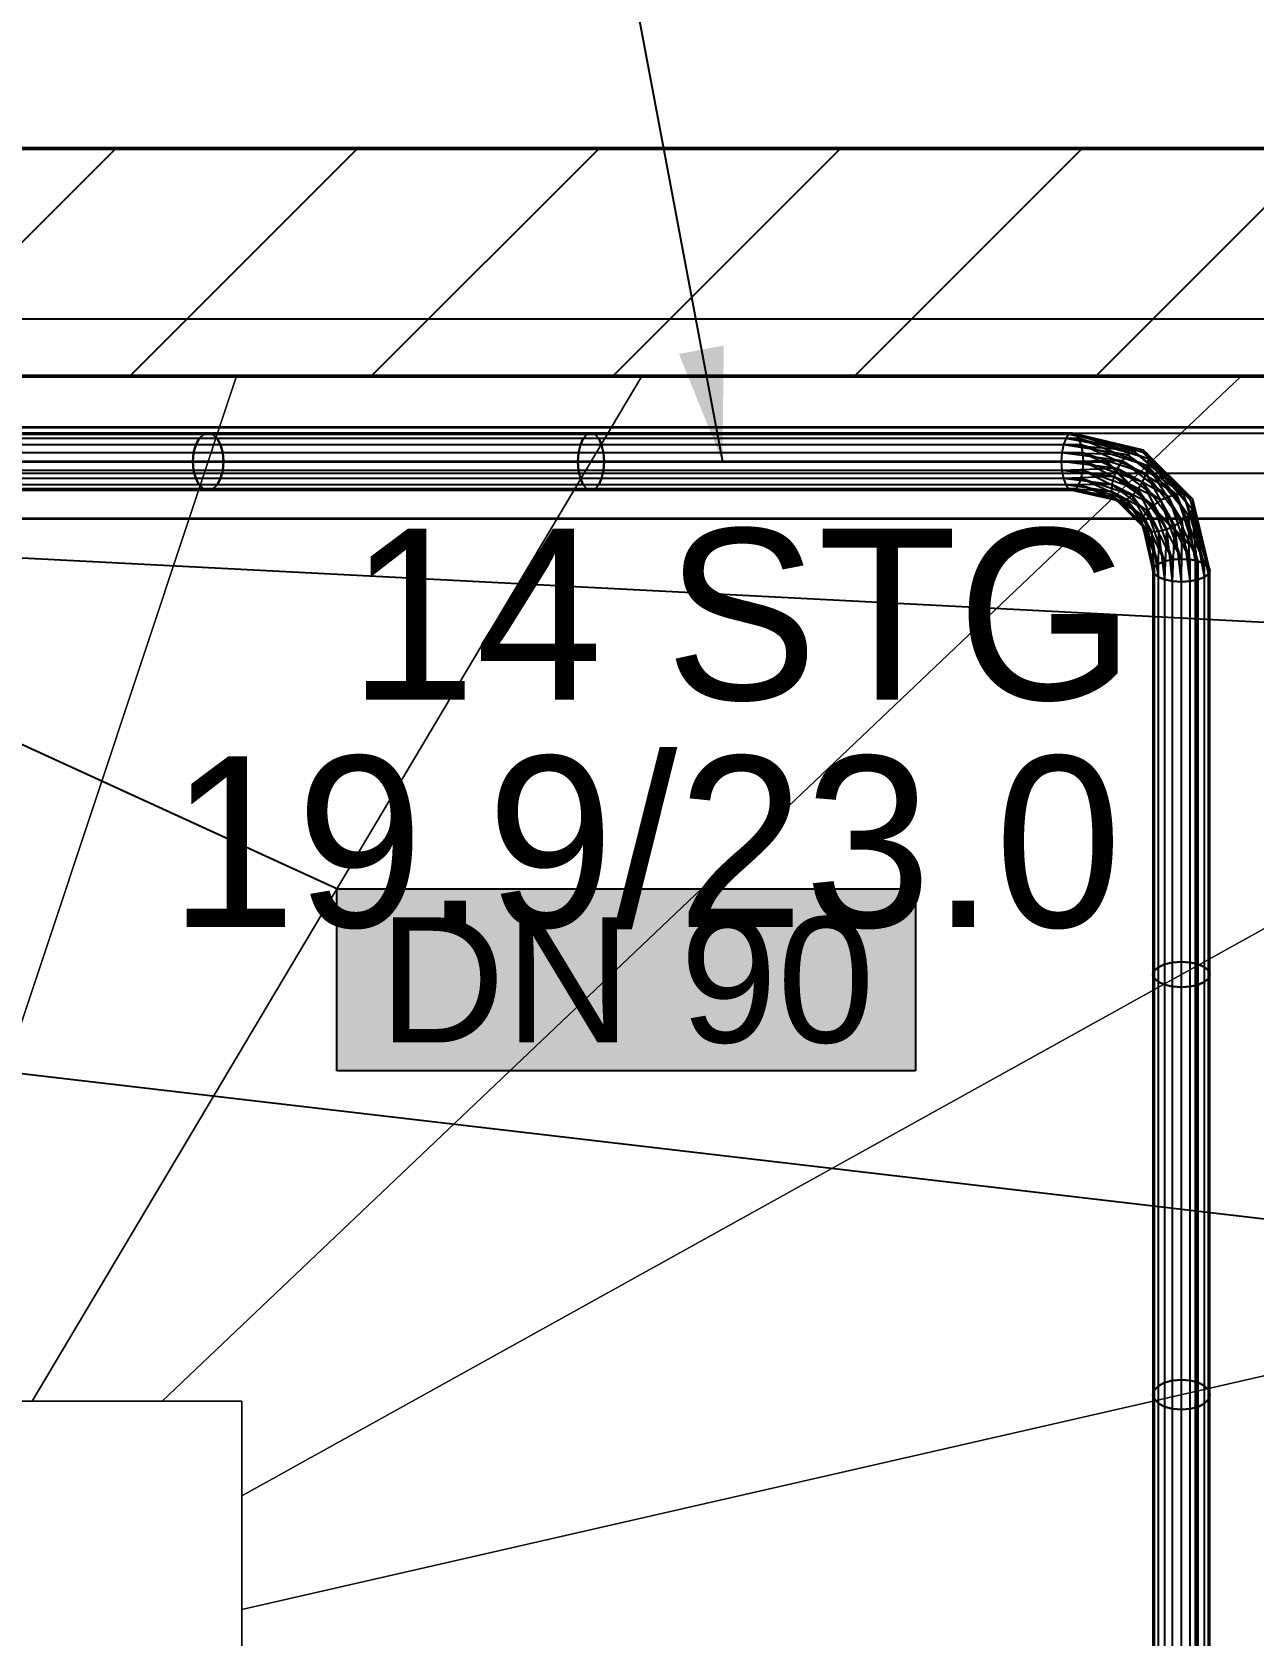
# Model space of a CAD drawing. Extents: x 0 to 756, y -25 to 420.
# Drawn here: x 369.92 to 391.38, y 237.46 to 265.62 of the extents above; entities that cross this region are included whole.
import ezdxf
from ezdxf.lldxf.tags import DXFTag

# ---------------------------------------------------------------- set-up
doc = ezdxf.new("R2010")
doc.units = 0
doc.layers.get('0').update_dxf_attribs({"lineweight": 25})
doc.layers.get('DEFPOINTS').update_dxf_attribs({"lineweight": 25})
for name, color, linetype, lineweight, true_color in [('A_Geschossdecke', 7, 'Continuous', 25, 0x008080), ('L_Abluft', 2, 'Continuous', 35, 0xffff00), ('S_Schmutzwasser', 7, 'Continuous', 35, 0x808040)]:
    doc.layers.add(name, color=color, linetype=linetype, lineweight=lineweight, true_color=true_color)
for name, color, linetype, lineweight in [('A_Innenwand', 7, 'Continuous', 25), ('Allgemein03', 7, 'Continuous', 25), ('L_Text', 7, 'Continuous', 25), ('Standard', 7, 'Continuous', 25), ('Treppe', 7, 'Continuous', 13), ('Wand Holz nicht tragend', 7, 'Continuous', 13), ('Wand Holz tragend', 7, 'Continuous', 13), ('X_Text', 7, 'Continuous', 25)]:
    doc.layers.add(name, color=color, linetype=linetype, lineweight=lineweight)
doc.styles.get("Standard").update_dxf_attribs({"font": 'arial.ttf'})
tags = doc.linetypes.add('STRICHPUNKT2', pattern=[12.7, 6.35, -3.175, 0, -3.175]).pattern_tags.tags
tags[10:11] = [DXFTag(74, 4), DXFTag(75, 0), DXFTag(340, '0'), DXFTag(46, 0.0), DXFTag(50, 0.0), DXFTag(44, 0.0), DXFTag(45, 0.0)]
tags[8:9] = [DXFTag(74, 4), DXFTag(75, 0), DXFTag(340, '0'), DXFTag(46, 0.0), DXFTag(50, 0.0), DXFTag(44, 0.0), DXFTag(45, 0.0)]
tags[6:7] = [DXFTag(74, 4), DXFTag(75, 0), DXFTag(340, '0'), DXFTag(46, 0.0), DXFTag(50, 0.0), DXFTag(44, 0.0), DXFTag(45, 0.0)]
tags[4:5] = [DXFTag(74, 4), DXFTag(75, 0), DXFTag(340, '0'), DXFTag(46, 0.0), DXFTag(50, 0.0), DXFTag(44, 0.0), DXFTag(45, 0.0)]

# ---------------------------------------------------------------- blocks, each defined once
blk = doc.blocks.new('Referenz-A01I5YBJIE')
at = {"layer": 'Allgemein03', "color": 0, "lineweight": -2}
blk.add_line((359.007, 263.578), (391.607, 263.578), dxfattribs=at)
at = {"layer": 'DEFPOINTS', "color": 0, "linetype": 'Continuous', "lineweight": -2, "ltscale": 0.25}
blk.add_line((373.607, 241.578), (373.607, 241.578), dxfattribs=at)
blk.add_line((373.607, 241.578), (373.607, 241.578), dxfattribs=at)
at = {"layer": 'Standard', "color": 0, "lineweight": -2}
for p, q in [((372.93, 258.553), (366.62, 258.553)), ((373.013, 258.578), (366.71, 258.578)), ((373.096, 258.553), (366.8, 258.553)), ((372.93, 258.553), (372.855, 258.482)), ((372.855, 258.482), (372.93, 258.553)), ((373.013, 258.578), (372.93, 258.553)), ((372.93, 258.553), (373.013, 258.578)), ((379.666, 258.553), (372.93, 258.553)), ((379.737, 258.578), (373.013, 258.578)), ((373.013, 258.578), (373.096, 258.553)), ((373.096, 258.553), (373.013, 258.578)), ((379.808, 258.553), (373.096, 258.553)), ((373.096, 258.553), (373.172, 258.482)), ((373.172, 258.482), (373.096, 258.553)), ((379.666, 258.553), (379.602, 258.482)), ((379.602, 258.482), (379.666, 258.553)), ((379.737, 258.578), (379.666, 258.553)), ((379.666, 258.553), (379.737, 258.578)), ((388.131, 258.553), (379.666, 258.553)), ((379.737, 258.578), (379.808, 258.553)), ((388.191, 258.578), (379.737, 258.578)), ((379.808, 258.553), (379.737, 258.578)), ((379.808, 258.553), (379.872, 258.482)), ((388.251, 258.553), (379.808, 258.553)), ((379.872, 258.482), (379.808, 258.553)), ((388.131, 258.553), (388.077, 258.482)), ((388.191, 258.578), (388.131, 258.553)), ((389.443, 258.279), (388.131, 258.553)), ((389.363, 258.294), (388.131, 258.553)), ((388.251, 258.553), (388.191, 258.578)), ((389.5, 258.22), (388.191, 258.578)), ((389.443, 258.279), (388.191, 258.578)), ((388.305, 258.482), (388.251, 258.553)), ((389.527, 258.124), (388.251, 258.553)), ((389.5, 258.22), (388.251, 258.553)), ((372.795, 258.372), (366.474, 258.372)), ((372.855, 258.482), (366.539, 258.482)), ((373.172, 258.482), (366.882, 258.482)), ((373.231, 258.372), (366.946, 258.372)), ((372.795, 258.372), (372.757, 258.232)), ((372.757, 258.232), (372.795, 258.372)), ((372.855, 258.482), (372.795, 258.372)), ((372.795, 258.372), (372.855, 258.482)), ((379.551, 258.372), (372.795, 258.372)), ((379.602, 258.482), (372.855, 258.482)), ((379.872, 258.482), (373.172, 258.482)), ((373.172, 258.482), (373.231, 258.372)), ((373.231, 258.372), (373.172, 258.482)), ((379.923, 258.372), (373.231, 258.372)), ((373.231, 258.372), (373.269, 258.232)), ((373.269, 258.232), (373.231, 258.372)), ((379.551, 258.372), (379.519, 258.232)), ((379.519, 258.232), (379.551, 258.372)), ((379.602, 258.482), (379.551, 258.372)), ((379.551, 258.372), (379.602, 258.482)), ((388.034, 258.372), (379.551, 258.372)), ((388.077, 258.482), (379.602, 258.482)), ((379.872, 258.482), (379.923, 258.372)), ((388.305, 258.482), (379.872, 258.482)), ((379.923, 258.372), (379.872, 258.482)), ((379.923, 258.372), (379.956, 258.232)), ((388.348, 258.372), (379.923, 258.372)), ((379.956, 258.232), (379.923, 258.372)), ((388.034, 258.372), (388.007, 258.232)), ((388.077, 258.482), (388.034, 258.372)), ((389.267, 258.266), (388.034, 258.372)), ((389.166, 258.195), (388.034, 258.372)), ((389.363, 258.294), (388.077, 258.482)), ((389.267, 258.266), (388.077, 258.482)), ((388.348, 258.372), (388.305, 258.482)), ((389.523, 258), (388.305, 258.482)), ((389.527, 258.124), (388.305, 258.482)), ((388.375, 258.232), (388.348, 258.372)), ((389.488, 257.861), (388.348, 258.372)), ((389.523, 258), (388.348, 258.372)), ((389.267, 258.266), (389.166, 258.195)), ((389.363, 258.294), (389.267, 258.266)), ((390.248, 257.474), (389.267, 258.266)), ((390.152, 257.502), (389.267, 258.266)), ((390.248, 257.474), (389.363, 258.294)), ((389.363, 258.294), (390.307, 257.417)), ((389.443, 258.279), (389.363, 258.294)), ((389.5, 258.22), (389.443, 258.279)), ((390.307, 257.417), (389.443, 258.279)), ((389.443, 258.279), (390.323, 257.336)), ((372.744, 258.078), (366.419, 258.078)), ((372.757, 258.232), (366.433, 258.232)), ((373.269, 258.232), (366.988, 258.232)), ((373.283, 258.078), (367.002, 258.078)), ((372.757, 258.232), (372.744, 258.078)), ((372.744, 258.078), (372.757, 258.232)), ((372.744, 258.078), (372.757, 257.923)), ((379.508, 258.078), (372.744, 258.078)), ((372.757, 257.923), (372.744, 258.078)), ((379.519, 258.232), (372.757, 258.232)), ((379.956, 258.232), (373.269, 258.232)), ((373.269, 258.232), (373.283, 258.078)), ((373.283, 258.078), (373.269, 258.232)), ((373.283, 258.078), (373.269, 257.923)), ((373.269, 257.923), (373.283, 258.078)), ((379.967, 258.078), (373.283, 258.078)), ((379.519, 258.232), (379.508, 258.078)), ((379.508, 258.078), (379.519, 258.232)), ((379.508, 258.078), (379.519, 257.923)), ((387.997, 258.078), (379.508, 258.078)), ((379.519, 257.923), (379.508, 258.078)), ((388.007, 258.232), (379.519, 258.232)), ((379.956, 258.232), (379.967, 258.078)), ((388.375, 258.232), (379.956, 258.232)), ((379.967, 258.078), (379.956, 258.232)), ((379.967, 258.078), (379.956, 257.923)), ((379.956, 257.923), (379.967, 258.078)), ((388.385, 258.078), (379.967, 258.078)), ((388.007, 258.232), (387.997, 258.078)), ((389.068, 258.09), (387.997, 258.078)), ((387.997, 258.078), (388.007, 257.923)), ((388.983, 257.96), (387.997, 258.078)), ((389.166, 258.195), (388.007, 258.232)), ((389.068, 258.09), (388.007, 258.232)), ((388.385, 258.078), (388.375, 258.232)), ((389.425, 257.719), (388.375, 258.232)), ((389.488, 257.861), (388.375, 258.232)), ((388.375, 257.923), (388.385, 258.078)), ((389.34, 257.589), (388.385, 258.078)), ((389.425, 257.719), (388.385, 258.078)), ((389.068, 258.09), (388.983, 257.96)), ((389.166, 258.195), (389.068, 258.09)), ((390.028, 257.498), (389.068, 258.09)), ((389.888, 257.462), (389.068, 258.09)), ((390.152, 257.502), (389.166, 258.195)), ((390.028, 257.498), (389.166, 258.195)), ((389.488, 257.861), (389.523, 258)), ((389.527, 258.124), (389.5, 258.22)), ((390.295, 257.24), (389.5, 258.22)), ((390.323, 257.336), (389.5, 258.22)), ((389.523, 258), (389.527, 258.124)), ((390.12, 257.039), (389.523, 258)), ((390.225, 257.138), (389.523, 258)), ((390.225, 257.138), (389.527, 258.124)), ((390.295, 257.24), (389.527, 258.124)), ((372.757, 257.923), (366.433, 257.923)), ((372.795, 257.784), (366.474, 257.784)), ((373.231, 257.784), (366.946, 257.784)), ((373.269, 257.923), (366.988, 257.923)), ((372.757, 257.923), (372.795, 257.784)), ((379.519, 257.923), (372.757, 257.923)), ((372.795, 257.784), (372.757, 257.923)), ((372.795, 257.784), (372.855, 257.673)), ((379.551, 257.784), (372.795, 257.784)), ((372.855, 257.673), (372.795, 257.784)), ((373.231, 257.784), (373.172, 257.673)), ((373.172, 257.673), (373.231, 257.784)), ((373.269, 257.923), (373.231, 257.784)), ((373.231, 257.784), (373.269, 257.923)), ((379.923, 257.784), (373.231, 257.784)), ((379.956, 257.923), (373.269, 257.923)), ((379.519, 257.923), (379.551, 257.784)), ((388.007, 257.923), (379.519, 257.923)), ((379.551, 257.784), (379.519, 257.923)), ((379.551, 257.784), (379.602, 257.673)), ((388.034, 257.784), (379.551, 257.784)), ((379.602, 257.673), (379.551, 257.784)), ((379.923, 257.784), (379.872, 257.673)), ((379.872, 257.673), (379.923, 257.784)), ((379.956, 257.923), (379.923, 257.784)), ((379.923, 257.784), (379.956, 257.923)), ((388.348, 257.784), (379.923, 257.784)), ((388.375, 257.923), (379.956, 257.923)), ((388.983, 257.96), (388.007, 257.923)), ((388.007, 257.923), (388.034, 257.784)), ((388.92, 257.818), (388.007, 257.923)), ((388.92, 257.818), (388.034, 257.784)), ((388.034, 257.784), (388.077, 257.673)), ((388.885, 257.679), (388.034, 257.784)), ((388.305, 257.673), (388.348, 257.784)), ((388.348, 257.784), (388.375, 257.923)), ((389.14, 257.414), (388.348, 257.784)), ((389.242, 257.484), (388.348, 257.784)), ((389.242, 257.484), (388.375, 257.923)), ((389.34, 257.589), (388.375, 257.923)), ((388.92, 257.818), (388.885, 257.679)), ((388.983, 257.96), (388.92, 257.818)), ((389.747, 257.399), (388.92, 257.818)), ((389.617, 257.314), (388.92, 257.818)), ((389.888, 257.462), (388.983, 257.96)), ((389.747, 257.399), (388.983, 257.96)), ((389.34, 257.589), (389.425, 257.719)), ((389.425, 257.719), (389.488, 257.861)), ((389.849, 256.891), (389.425, 257.719)), ((389.99, 256.954), (389.425, 257.719)), ((389.99, 256.954), (389.488, 257.861)), ((390.12, 257.039), (389.488, 257.861)), ((372.855, 257.673), (366.539, 257.673)), ((372.93, 257.602), (366.62, 257.602)), ((366.71, 257.578), (373.013, 257.578)), ((373.096, 257.602), (366.8, 257.602)), ((373.172, 257.673), (366.882, 257.673)), ((372.855, 257.673), (372.93, 257.602)), ((379.602, 257.673), (372.855, 257.673)), ((372.93, 257.602), (372.855, 257.673)), ((372.93, 257.602), (373.013, 257.578)), ((379.666, 257.602), (372.93, 257.602)), ((373.013, 257.578), (372.93, 257.602)), ((373.096, 257.602), (373.013, 257.578)), ((373.013, 257.578), (373.096, 257.602)), ((373.013, 257.578), (379.737, 257.578)), ((373.172, 257.673), (373.096, 257.602)), ((373.096, 257.602), (373.172, 257.673)), ((379.808, 257.602), (373.096, 257.602)), ((379.872, 257.673), (373.172, 257.673)), ((379.602, 257.673), (379.666, 257.602)), ((388.077, 257.673), (379.602, 257.673)), ((379.666, 257.602), (379.602, 257.673)), ((379.666, 257.602), (379.737, 257.578)), ((388.131, 257.602), (379.666, 257.602)), ((379.737, 257.578), (379.666, 257.602)), ((379.808, 257.602), (379.737, 257.578)), ((379.737, 257.578), (379.808, 257.602)), ((379.737, 257.578), (388.191, 257.578)), ((379.872, 257.673), (379.808, 257.602)), ((379.808, 257.602), (379.872, 257.673)), ((388.251, 257.602), (379.808, 257.602)), ((388.305, 257.673), (379.872, 257.673)), ((388.885, 257.679), (388.077, 257.673)), ((388.077, 257.673), (388.131, 257.602)), ((388.881, 257.555), (388.077, 257.673)), ((388.131, 257.602), (388.191, 257.578)), ((388.881, 257.555), (388.131, 257.602)), ((388.908, 257.459), (388.131, 257.602)), ((388.191, 257.578), (388.251, 257.602)), ((388.191, 257.578), (388.965, 257.4)), ((388.908, 257.459), (388.191, 257.578)), ((388.251, 257.602), (388.305, 257.673)), ((388.965, 257.4), (388.251, 257.602)), ((389.045, 257.385), (388.251, 257.602)), ((389.045, 257.385), (388.305, 257.673)), ((389.14, 257.414), (388.305, 257.673)), ((388.885, 257.679), (388.881, 257.555)), ((388.881, 257.555), (388.908, 257.459)), ((389.512, 257.216), (388.881, 257.555)), ((389.442, 257.113), (388.881, 257.555)), ((389.617, 257.314), (388.885, 257.679)), ((389.512, 257.216), (388.885, 257.679)), ((388.908, 257.459), (388.965, 257.4)), ((389.442, 257.113), (388.908, 257.459)), ((389.414, 257.017), (388.908, 257.459)), ((389.045, 257.385), (389.14, 257.414)), ((389.14, 257.414), (389.242, 257.484)), ((389.489, 256.88), (389.14, 257.414)), ((389.585, 256.852), (389.14, 257.414)), ((389.242, 257.484), (389.34, 257.589)), ((389.585, 256.852), (389.242, 257.484)), ((389.709, 256.856), (389.242, 257.484)), ((389.709, 256.856), (389.34, 257.589)), ((389.849, 256.891), (389.34, 257.589)), ((389.888, 257.462), (389.747, 257.399)), ((390.028, 257.498), (389.888, 257.462)), ((390.401, 256.329), (389.888, 257.462)), ((390.262, 256.357), (389.888, 257.462)), ((390.152, 257.502), (390.028, 257.498)), ((390.512, 256.285), (390.028, 257.498)), ((390.401, 256.329), (390.028, 257.498)), ((390.248, 257.474), (390.152, 257.502)), ((390.583, 256.229), (390.152, 257.502)), ((390.512, 256.285), (390.152, 257.502)), ((390.307, 257.417), (390.248, 257.474)), ((390.607, 256.168), (390.248, 257.474)), ((390.583, 256.229), (390.248, 257.474)), ((390.323, 257.336), (390.307, 257.417)), ((390.583, 256.106), (390.307, 257.417)), ((390.607, 256.168), (390.307, 257.417)), ((388.965, 257.4), (389.045, 257.385)), ((388.965, 257.4), (389.43, 256.937)), ((389.414, 257.017), (388.965, 257.4)), ((389.43, 256.937), (389.045, 257.385)), ((389.489, 256.88), (389.045, 257.385)), ((389.512, 257.216), (389.442, 257.113)), ((389.617, 257.314), (389.512, 257.216)), ((389.953, 256.357), (389.512, 257.216)), ((389.813, 256.329), (389.512, 257.216)), ((389.747, 257.399), (389.617, 257.314)), ((390.107, 256.367), (389.617, 257.314)), ((389.953, 256.357), (389.617, 257.314)), ((390.262, 256.357), (389.747, 257.399)), ((390.107, 256.367), (389.747, 257.399)), ((390.12, 257.039), (390.225, 257.138)), ((390.225, 257.138), (390.295, 257.24)), ((390.262, 255.979), (390.225, 257.138)), ((390.401, 256.007), (390.225, 257.138)), ((390.295, 257.24), (390.323, 257.336)), ((390.401, 256.007), (390.295, 257.24)), ((390.512, 256.051), (390.295, 257.24)), ((390.512, 256.051), (390.323, 257.336)), ((390.583, 256.106), (390.323, 257.336)), ((389.442, 257.113), (389.414, 257.017)), ((389.414, 257.017), (389.43, 256.937)), ((389.703, 256.285), (389.414, 257.017)), ((389.632, 256.229), (389.414, 257.017)), ((389.43, 256.937), (389.489, 256.88)), ((389.43, 256.937), (389.607, 256.168)), ((389.632, 256.229), (389.43, 256.937)), ((389.813, 256.329), (389.442, 257.113)), ((389.703, 256.285), (389.442, 257.113)), ((389.489, 256.88), (389.585, 256.852)), ((389.607, 256.168), (389.489, 256.88)), ((389.632, 256.106), (389.489, 256.88)), ((389.585, 256.852), (389.709, 256.856)), ((389.632, 256.106), (389.585, 256.852)), ((389.703, 256.051), (389.585, 256.852)), ((389.703, 256.051), (389.709, 256.856)), ((389.709, 256.856), (389.849, 256.891)), ((389.813, 256.007), (389.709, 256.856)), ((389.813, 256.007), (389.849, 256.891)), ((389.849, 256.891), (389.99, 256.954)), ((389.953, 255.979), (389.849, 256.891)), ((389.953, 255.979), (389.99, 256.954)), ((389.99, 256.954), (390.12, 257.039)), ((390.107, 255.969), (389.99, 256.954)), ((390.107, 255.969), (390.12, 257.039)), ((390.262, 255.979), (390.12, 257.039)), ((389.703, 256.285), (389.632, 256.229)), ((389.632, 256.229), (389.703, 256.285)), ((389.813, 256.329), (389.703, 256.285)), ((389.703, 256.285), (389.813, 256.329)), ((389.703, 249.202), (389.703, 256.285)), ((389.953, 256.357), (389.813, 256.329)), ((389.813, 256.329), (389.953, 256.357)), ((389.813, 249.252), (389.813, 256.329)), ((390.107, 256.367), (389.953, 256.357)), ((389.953, 256.357), (390.107, 256.367)), ((389.953, 249.283), (389.953, 256.357)), ((390.262, 256.357), (390.107, 256.367)), ((390.107, 249.294), (390.107, 256.367)), ((390.107, 256.367), (390.262, 256.357)), ((390.401, 256.329), (390.262, 256.357)), ((390.262, 249.283), (390.262, 256.357)), ((390.262, 256.357), (390.401, 256.329)), ((390.512, 256.285), (390.401, 256.329)), ((390.401, 249.252), (390.401, 256.329)), ((390.401, 256.329), (390.512, 256.285)), ((390.583, 256.229), (390.512, 256.285)), ((390.512, 249.202), (390.512, 256.285)), ((390.512, 256.285), (390.583, 256.229)), ((389.632, 256.229), (389.607, 256.168)), ((389.607, 256.168), (389.632, 256.229)), ((389.632, 256.106), (389.607, 256.168)), ((389.607, 256.168), (389.607, 249.071)), ((389.607, 256.168), (389.632, 256.106)), ((389.632, 249.14), (389.632, 256.229)), ((389.632, 249.003), (389.632, 256.106)), ((389.703, 256.051), (389.632, 256.106)), ((389.632, 256.106), (389.703, 256.051)), ((389.703, 248.941), (389.703, 256.051)), ((389.813, 256.007), (389.703, 256.051)), ((389.703, 256.051), (389.813, 256.007)), ((389.813, 248.891), (389.813, 256.007)), ((389.953, 255.979), (389.813, 256.007)), ((389.813, 256.007), (389.953, 255.979)), ((390.401, 256.007), (390.262, 255.979)), ((390.262, 255.979), (390.401, 256.007)), ((390.512, 256.051), (390.401, 256.007)), ((390.401, 256.007), (390.512, 256.051)), ((390.401, 248.891), (390.401, 256.007)), ((390.583, 256.106), (390.512, 256.051)), ((390.512, 256.051), (390.583, 256.106)), ((390.512, 248.941), (390.512, 256.051)), ((390.607, 256.168), (390.583, 256.229)), ((390.583, 249.14), (390.583, 256.229)), ((390.583, 256.229), (390.607, 256.168)), ((390.607, 256.168), (390.583, 256.106)), ((390.583, 256.106), (390.607, 256.168)), ((390.583, 249.003), (390.583, 256.106)), ((390.607, 249.071), (390.607, 256.168)), ((389.953, 248.86), (389.953, 255.979)), ((390.107, 255.969), (389.953, 255.979)), ((389.953, 255.979), (390.107, 255.969)), ((390.262, 255.979), (390.107, 255.969)), ((390.107, 255.969), (390.262, 255.979)), ((390.107, 248.849), (390.107, 255.969)), ((390.262, 248.86), (390.262, 255.979)), ((389.813, 249.252), (389.703, 249.202)), ((389.703, 249.202), (389.813, 249.252)), ((389.953, 249.283), (389.813, 249.252)), ((389.813, 249.252), (389.953, 249.283)), ((389.813, 241.905), (389.813, 249.252)), ((390.107, 249.294), (389.953, 249.283)), ((389.953, 249.283), (390.107, 249.294)), ((389.953, 241.942), (389.953, 249.283)), ((390.262, 249.283), (390.107, 249.294)), ((390.107, 241.955), (390.107, 249.294)), ((390.107, 249.294), (390.262, 249.283)), ((390.401, 249.252), (390.262, 249.283)), ((390.262, 241.942), (390.262, 249.283)), ((390.262, 249.283), (390.401, 249.252)), ((390.512, 249.202), (390.401, 249.252)), ((390.401, 241.905), (390.401, 249.252)), ((390.401, 249.252), (390.512, 249.202)), ((389.632, 249.14), (389.607, 249.071)), ((389.607, 249.071), (389.632, 249.14)), ((389.632, 249.003), (389.607, 249.071)), ((389.607, 249.071), (389.607, 241.694)), ((389.607, 249.071), (389.632, 249.003)), ((389.703, 249.202), (389.632, 249.14)), ((389.632, 249.14), (389.703, 249.202)), ((389.632, 241.774), (389.632, 249.14)), ((389.632, 241.613), (389.632, 249.003)), ((389.703, 248.941), (389.632, 249.003)), ((389.632, 249.003), (389.703, 248.941)), ((389.703, 241.847), (389.703, 249.202)), ((390.583, 249.14), (390.512, 249.202)), ((390.512, 241.847), (390.512, 249.202)), ((390.512, 249.202), (390.583, 249.14)), ((390.583, 249.003), (390.512, 248.941)), ((390.512, 248.941), (390.583, 249.003)), ((390.607, 249.071), (390.583, 249.14)), ((390.583, 241.774), (390.583, 249.14)), ((390.583, 249.14), (390.607, 249.071)), ((390.607, 249.071), (390.583, 249.003)), ((390.583, 249.003), (390.607, 249.071)), ((390.583, 241.613), (390.583, 249.003)), ((390.607, 241.694), (390.607, 249.071)), ((389.703, 241.541), (389.703, 248.941)), ((389.813, 248.891), (389.703, 248.941)), ((389.703, 248.941), (389.813, 248.891)), ((389.813, 241.483), (389.813, 248.891)), ((389.953, 248.86), (389.813, 248.891)), ((389.813, 248.891), (389.953, 248.86)), ((389.953, 241.446), (389.953, 248.86)), ((390.107, 248.849), (389.953, 248.86)), ((389.953, 248.86), (390.107, 248.849)), ((390.262, 248.86), (390.107, 248.849)), ((390.107, 248.849), (390.262, 248.86)), ((390.107, 241.433), (390.107, 248.849)), ((390.401, 248.891), (390.262, 248.86)), ((390.262, 248.86), (390.401, 248.891)), ((390.262, 241.446), (390.262, 248.86)), ((390.512, 248.941), (390.401, 248.891)), ((390.401, 248.891), (390.512, 248.941)), ((390.401, 241.483), (390.401, 248.891)), ((390.512, 241.541), (390.512, 248.941)), ((389.953, 241.942), (389.813, 241.905)), ((389.813, 241.905), (389.953, 241.942)), ((390.107, 241.955), (389.953, 241.942)), ((389.953, 241.942), (390.107, 241.955)), ((389.953, 235.671), (389.953, 241.942)), ((390.262, 241.942), (390.107, 241.955)), ((390.107, 235.686), (390.107, 241.955)), ((390.107, 241.955), (390.262, 241.942)), ((390.401, 241.905), (390.262, 241.942)), ((390.262, 235.671), (390.262, 241.942)), ((390.262, 241.942), (390.401, 241.905)), ((389.632, 241.774), (389.607, 241.694)), ((389.607, 241.694), (389.632, 241.774)), ((389.632, 241.613), (389.607, 241.694)), ((389.607, 241.694), (389.607, 235.378)), ((389.607, 241.694), (389.632, 241.613)), ((389.703, 241.847), (389.632, 241.774)), ((389.632, 241.774), (389.703, 241.847)), ((389.632, 235.473), (389.632, 241.774)), ((389.813, 241.905), (389.703, 241.847)), ((389.703, 241.847), (389.813, 241.905)), ((389.703, 235.559), (389.703, 241.847)), ((389.813, 235.627), (389.813, 241.905)), ((390.512, 241.847), (390.401, 241.905)), ((390.401, 235.627), (390.401, 241.905)), ((390.401, 241.905), (390.512, 241.847)), ((390.583, 241.774), (390.512, 241.847)), ((390.512, 235.559), (390.512, 241.847)), ((390.512, 241.847), (390.583, 241.774)), ((390.607, 241.694), (390.583, 241.774)), ((390.583, 235.473), (390.583, 241.774)), ((390.583, 241.774), (390.607, 241.694)), ((390.607, 241.694), (390.583, 241.613)), ((390.583, 241.613), (390.607, 241.694)), ((390.607, 235.378), (390.607, 241.694)), ((389.632, 235.283), (389.632, 241.613)), ((389.703, 241.541), (389.632, 241.613)), ((389.632, 241.613), (389.703, 241.541)), ((389.703, 235.197), (389.703, 241.541)), ((389.813, 241.483), (389.703, 241.541)), ((389.703, 241.541), (389.813, 241.483)), ((389.813, 235.128), (389.813, 241.483)), ((389.953, 241.446), (389.813, 241.483)), ((389.813, 241.483), (389.953, 241.446)), ((389.953, 235.085), (389.953, 241.446)), ((390.107, 241.433), (389.953, 241.446)), ((389.953, 241.446), (390.107, 241.433)), ((390.262, 241.446), (390.107, 241.433)), ((390.107, 241.433), (390.262, 241.446)), ((390.107, 235.069), (390.107, 241.433)), ((390.401, 241.483), (390.262, 241.446)), ((390.262, 241.446), (390.401, 241.483)), ((390.262, 235.085), (390.262, 241.446)), ((390.512, 241.541), (390.401, 241.483)), ((390.401, 241.483), (390.512, 241.541)), ((390.401, 235.128), (390.401, 241.483)), ((390.583, 241.613), (390.512, 241.541)), ((390.512, 241.541), (390.583, 241.613)), ((390.512, 235.197), (390.512, 241.541)), ((390.583, 235.283), (390.583, 241.613))]:
    blk.add_line(p, q, dxfattribs=at)
at = {"layer": 'Standard', "color": 0, "lineweight": 13}
for p, q in [((324.607, 241.578), (373.607, 241.578)), ((373.607, 241.578), (373.607, 230.778))]:
    blk.add_line(p, q, dxfattribs=at)
at = {"layer": 'Treppe', "color": 0}
for p, q in [((373.513, 259.578), (366.869, 259.578)), ((366.869, 259.578), (373.513, 259.578)), ((367.518, 241.578), (373.513, 259.578)), ((373.513, 259.578), (367.518, 241.578)), ((373.513, 259.578), (367.518, 241.578)), ((367.518, 241.578), (373.513, 259.578)), ((369.921, 241.578), (380.63, 259.578)), ((380.63, 259.578), (369.921, 241.578)), ((380.63, 259.578), (369.921, 241.578)), ((369.921, 241.578), (380.63, 259.578)), ((372.207, 241.578), (391.154, 259.578)), ((391.154, 259.578), (372.207, 241.578)), ((391.154, 259.578), (372.207, 241.578)), ((372.207, 241.578), (391.154, 259.578)), ((373.513, 259.578), (373.513, 259.578)), ((380.63, 259.578), (373.513, 259.578)), ((373.513, 259.578), (380.63, 259.578)), ((373.513, 259.578), (373.513, 259.578)), ((380.63, 259.578), (380.63, 259.578)), ((391.154, 259.578), (380.63, 259.578)), ((380.63, 259.578), (391.154, 259.578)), ((380.63, 259.578), (380.63, 259.578)), ((391.154, 259.578), (391.154, 259.578)), ((391.607, 259.578), (391.154, 259.578)), ((391.154, 259.578), (391.607, 259.578)), ((391.154, 259.578), (391.154, 259.578)), ((373.607, 239.916), (391.607, 249.904)), ((391.607, 249.904), (373.607, 239.916)), ((391.607, 249.904), (373.607, 239.916)), ((373.607, 239.916), (391.607, 249.904)), ((373.607, 237.919), (391.607, 242.037)), ((391.607, 242.037), (373.607, 237.919)), ((391.607, 242.037), (373.607, 237.919)), ((373.607, 237.919), (391.607, 242.037)), ((367.518, 241.578), (369.921, 241.578)), ((369.921, 241.578), (367.518, 241.578)), ((369.921, 241.578), (369.921, 241.578)), ((369.921, 241.578), (372.207, 241.578)), ((372.207, 241.578), (369.921, 241.578)), ((369.921, 241.578), (369.921, 241.578)), ((372.207, 241.578), (372.207, 241.578)), ((372.207, 241.578), (373.607, 241.578)), ((373.607, 241.578), (372.207, 241.578)), ((372.207, 241.578), (372.207, 241.578)), ((373.607, 241.578), (373.607, 239.916)), ((373.607, 239.916), (373.607, 241.578)), ((373.607, 241.578), (373.607, 241.578)), ((373.607, 239.916), (373.607, 239.916)), ((373.607, 239.916), (373.607, 237.919)), ((373.607, 237.919), (373.607, 239.916)), ((373.607, 239.916), (373.607, 239.916)), ((373.607, 237.919), (373.607, 237.919)), ((373.607, 237.919), (373.607, 235.378)), ((373.607, 235.378), (373.607, 237.919)), ((373.607, 237.919), (373.607, 237.919))]:
    blk.add_line(p, q, dxfattribs=at)
at = {"layer": 'Wand Holz nicht tragend', "color": 0, "lineweight": 50}
for p, q in [((391.607, 263.578), (300.607, 263.578)), ((300.607, 263.578), (391.607, 263.578)), ((300.607, 259.578), (391.607, 259.578)), ((391.607, 259.578), (300.607, 259.578))]:
    blk.add_line(p, q, dxfattribs=at)
at = {"layer": 'Wand Holz tragend', "color": 0, "lineweight": -2, "char_height": 3, "attachment_point": 1}
for s, insert in [('{\\fPosterama Text Light;14}', (375.481, 256.899)), ('{\\fPosterama Text Light;STG}', (381.042, 256.899)), ('{\\fPosterama Text Light;19.9/23.0}', (372.33, 252.905))]:
    blk.add_mtext(s, dxfattribs=dict(at, insert=insert))
blk = doc.blocks.new('Wand-A01I5YCVIE', base_point=(296.607, 259.578))
at = {"color": 0, "linetype": 'ByBlock', "lineweight": -2, "ltscale": 0.25}
for p, q in [((391.607, 263.578), (296.607, 263.578)), ((391.607, 259.578), (300.607, 259.578))]:
    blk.add_line(p, q, dxfattribs=at)
at = {"color": 0, "lineweight": -2}
for p, q in [((371.392, 263.578), (367.392, 259.578)), ((375.635, 263.578), (371.635, 259.578)), ((379.878, 263.578), (375.878, 259.578)), ((384.12, 263.578), (380.12, 259.578)), ((388.363, 263.578), (384.363, 259.578)), ((391.607, 262.579), (388.606, 259.578))]:
    blk.add_line(p, q, dxfattribs=at)
blk = doc.blocks.new('Bauteilbeschriftung-A01I5YDVIE', base_point=(366.007, 243.927))
at = {"color": 0, "linetype": 'ByBlock', "lineweight": -2, "ltscale": 0.25}
blk.add_line((407.573, 254.427), (366.007, 256.578), dxfattribs=at)
blk = doc.blocks.new('Wickelfalzrohr-A01I5YFVIE', base_point=(367.607, 257.078))
at = {"color": 0, "linetype": 'ByBlock', "lineweight": -2, "ltscale": 0.35}
for p, q in [((400.294, 258.678), (367.607, 258.678)), ((367.607, 258.209), (367.607, 258.678)), ((400.294, 258.209), (400.294, 258.678)), ((367.607, 257.546), (367.607, 258.209)), ((400.294, 257.546), (400.294, 258.209)), ((367.607, 257.078), (367.607, 257.546)), ((400.294, 257.078), (400.294, 257.546)), ((367.607, 257.078), (400.294, 257.078))]:
    blk.add_line(p, q, dxfattribs=at)
at = {"color": 0, "linetype": 'STRICHPUNKT2', "lineweight": 25, "ltscale": 0.25}
blk.add_line((367.607, 257.878), (400.294, 257.878), dxfattribs=at)
blk = doc.blocks.new('Bauteilbeschriftung-A01I5YJXIE', base_point=(366.828, 239.408))
at = {"color": 0, "linetype": 'ByBlock', "lineweight": -2, "ltscale": 0.25}
blk.add_line((407.555, 242.908), (366.828, 247.669), dxfattribs=at)
blk = doc.blocks.new('Bauteilbeschriftung-A01I5YKVIE', base_point=(366.728, 247.378))
at = {"color": 0, "linetype": 'ByBlock', "lineweight": -2, "ltscale": 0.25}
blk.add_line((375.275, 250.578), (366.728, 254.488), dxfattribs=at)
at = {"color": 0, "lineweight": -2}
for p, q in [((375.275, 250.578), (385.438, 250.578)), ((375.275, 247.378), (375.275, 250.578)), ((385.438, 250.578), (385.438, 247.378)), ((385.438, 247.378), (375.275, 247.378))]:
    blk.add_line(p, q, dxfattribs=at)
at = {"color": 0, "linetype": 'ByBlock', "lineweight": -2, "ltscale": 0.25}
for points in [[(368.713, 254.02), (367.375, 254.02), (366.728, 254.488)], [(368.38, 253.292), (368.713, 254.02), (367.375, 254.02)]]:
    blk.add_solid(points, dxfattribs=at)
at = {"color": 7, "linetype": 'ByBlock', "lineweight": -2, "ltscale": 0.25, "true_color": 0xffffff}
for points in [[(375.275, 247.378), (385.438, 247.378), (375.275, 250.578)], [(385.438, 247.378), (375.275, 250.578), (385.438, 250.578)]]:
    blk.add_solid(points, dxfattribs=at)
at = {"color": 0, "linetype": 'ByBlock', "lineweight": -2, "ltscale": 0.25, "insert": (376.008, 250.078), "char_height": 2.2, "attachment_point": 1}
blk.add_mtext('{\\fArial;DN 90}', dxfattribs=at)
blk = doc.blocks.new('Abwasserleitung-A01I5YKXIE', base_point=(366.728, 226.631))
at = {"color": 0, "linetype": 'ByBlock', "lineweight": -2, "ltscale": 0.35}
for p, q in [((367.73, 258.078), (388.793, 258.078)), ((388.793, 258.078), (390.356, 256.515)), ((390.356, 256.515), (390.356, 228.704))]:
    blk.add_line(p, q, dxfattribs=at)
blk = doc.blocks.new('Bauteilbeschriftung-A01I5YKZIE', base_point=(379.911, 258.078))
at = {"color": 0, "lineweight": -2}
for p, q in [((379.911, 272.611), (390.074, 272.611)), ((379.911, 269.411), (379.911, 272.611)), ((390.074, 272.611), (390.074, 269.411)), ((390.074, 269.411), (379.911, 269.411))]:
    blk.add_line(p, q, dxfattribs=at)
at = {"color": 0, "linetype": 'ByBlock', "lineweight": -2, "ltscale": 0.25}
blk.add_line((379.911, 269.411), (382.046, 258.078), dxfattribs=at)
at = {"color": 7, "linetype": 'ByBlock', "lineweight": -2, "ltscale": 0.25, "true_color": 0xffffff}
for points in [[(379.911, 269.411), (390.074, 269.411), (379.911, 272.611)], [(390.074, 269.411), (379.911, 272.611), (390.074, 272.611)]]:
    blk.add_solid(points, dxfattribs=at)
at = {"color": 0, "linetype": 'ByBlock', "lineweight": -2, "ltscale": 0.25}
for points in [[(382.067, 259.969), (381.282, 259.969), (382.068, 260.117)], [(382.046, 258.078), (382.067, 259.969), (381.282, 259.969)]]:
    blk.add_solid(points, dxfattribs=at)
at = {"color": 0, "linetype": 'ByBlock', "lineweight": -2, "ltscale": 0.25, "insert": (380.644, 272.111), "char_height": 2.2, "attachment_point": 1}
blk.add_mtext('{\\fArial;DN 90}', dxfattribs=at)
blk = doc.blocks.new('Geschossdecke-A01I5YL3IE', base_point=(119.607, 260.578))
at = {"color": 0, "linetype": 'ByBlock', "lineweight": -2, "ltscale": 0.25}
blk.add_line((397.607, 260.578), (119.607, 260.578), dxfattribs=at)
blk = doc.blocks.new('Geschossdecke-A01I5YL5IE', base_point=(119.607, 24.521))
at = {"color": 0, "linetype": 'ByBlock', "lineweight": -2, "ltscale": 0.25}
blk.add_line((297.607, 258.578), (397.607, 258.578), dxfattribs=at)

msp = doc.modelspace()

# ---------------------------------------------------------------- block references
at = {"color": 8, "lineweight": 25, "ltscale": 0.25, "true_color": 0x808080}
msp.add_blockref('Referenz-A01I5YBJIE', (0, 0), dxfattribs=at)
at = {"layer": 'A_Geschossdecke', "ltscale": 0.25}
for name, p in [('Geschossdecke-A01I5YL3IE', (119.607, 260.578)), ('Geschossdecke-A01I5YL5IE', (119.607, 24.521))]:
    msp.add_blockref(name, p, dxfattribs=at)
at = {"layer": 'A_Innenwand', "ltscale": 0.25}
msp.add_blockref('Wand-A01I5YCVIE', (296.607, 259.578), dxfattribs=at)
at = {"layer": 'L_Abluft', "ltscale": 0.35}
msp.add_blockref('Wickelfalzrohr-A01I5YFVIE', (367.607, 257.078), dxfattribs=at)
at = {"layer": 'L_Text', "color": 7, "ltscale": 0.25}
for name, p in [('Bauteilbeschriftung-A01I5YDVIE', (366.007, 243.927)), ('Bauteilbeschriftung-A01I5YJXIE', (366.828, 239.408))]:
    msp.add_blockref(name, p, dxfattribs=at)
at = {"layer": 'S_Schmutzwasser', "ltscale": 0.35}
msp.add_blockref('Abwasserleitung-A01I5YKXIE', (366.728, 226.631), dxfattribs=at)
at = {"layer": 'X_Text', "color": 7, "ltscale": 0.25}
for name, p in [('Bauteilbeschriftung-A01I5YKZIE', (379.911, 258.078)), ('Bauteilbeschriftung-A01I5YKVIE', (366.728, 247.378))]:
    msp.add_blockref(name, p, dxfattribs=at)

doc.saveas('drawing.dxf')
